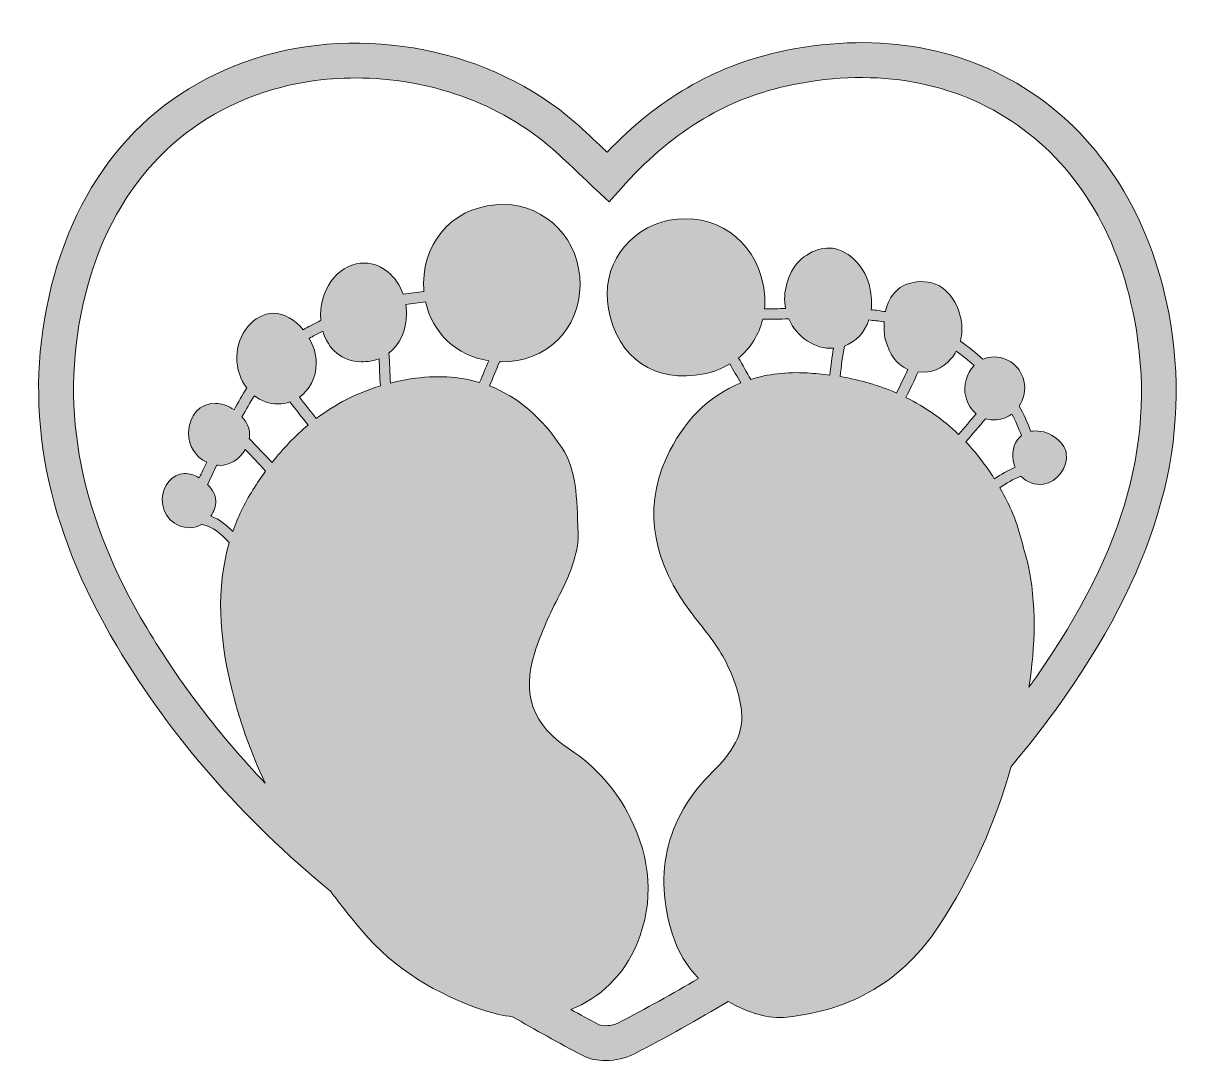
# Model space of a CAD drawing. Extents: x -409 to 1184, y -800 to 197.
# Drawn here: x 452.6 to 787.7, y -788.8 to -491.7 of the extents above; entities that cross this region are included whole.
import ezdxf

# ---------------------------------------------------------------- set-up
doc = ezdxf.new("R2010")
doc.units = 0
doc.header["$MEASUREMENT"] = 0
doc.layers.add('Layer 1', color=7, linetype='Continuous', lineweight=0)

msp = doc.modelspace()

# ---------------------------------------------------------------- hatches: boundary and pattern name
at = {"layer": 'Layer 1', "true_color": 0xed1c24, "transparency": 33554687}
h = msp.add_hatch(color=240, dxfattribs=at)
h.dxf.hatch_style = 2
edge = h.paths.add_edge_path()
edge.add_spline(control_points=[(740.77, -681.86), (742.65, -670.04), (743.06, -658.09), (740.41, -645.91), (738.79, -640.75), (737.76, -635.32), (735.46, -630.49), (734.5, -628.47), (733.48, -626.55), (732.41, -624.69), (734.33, -623.39), (736.35, -622.25), (738.49, -621.39), (740.12, -623.09), (742.45, -623.99), (744.94, -623.66), (748.95, -623.13), (752.08, -618.9), (751.49, -614.8), (750.97, -611.22), (745.95, -607.92), (741.87, -608.48), (741.69, -608.51), (741.52, -608.54), (741.35, -608.58), (740.43, -606.06), (739.32, -603.63), (738.03, -601.29), (739.37, -599.26), (739.93, -596.67), (739.35, -594.07), (738.32, -589.4), (733.78, -586.44), (729.09, -587.39), (728.56, -587.5), (728.05, -587.67), (727.57, -587.89), (725.57, -586.01), (723.42, -584.28), (721.14, -582.73), (721.68, -580.66), (721.68, -578.54), (721.37, -576.53), (719.71, -568.88), (714.87, -564.98), (708.54, -565.73), (703.81, -566.29), (700.7, -569.33), (699.67, -574.25), (698.31, -574.03), (696.95, -573.83), (695.58, -573.69), (695.81, -571.76), (695.72, -569.67), (695.25, -567.5), (693.99, -561.61), (689.5, -556.84), (684.53, -556.11), (680.37, -555.49), (674.93, -558.36), (672.74, -562.77), (671.67, -564.92), (670.93, -567.42), (670.8, -569.8), (670.73, -571.02), (670.84, -572.22), (671.07, -573.37), (669.05, -573.41), (667.04, -573.42), (665.02, -573.41), (665.23, -571.2), (665.13, -568.89), (664.67, -566.52), (662.12, -553.5), (650.56, -545.58), (637.73, -548.08), (625.73, -550.41), (618.04, -561.61), (620.29, -573.46), (623, -587.72), (633.64, -594.92), (647.76, -592.06), (650.48, -591.52), (652.92, -590.53), (655.08, -589.23), (656.14, -591.04), (657.18, -592.86), (658.2, -594.69), (648.87, -598.47), (641.63, -605.78), (636.91, -616.12), (629.82, -631.67), (633.71, -646.85), (643.92, -660.38), (647.25, -664.8), (651.01, -669.01), (653.55, -673.85), (655.95, -678.42), (657.86, -683.6), (658.43, -688.68), (659.31, -696.41), (654.36, -701.92), (649.19, -707.11), (635.51, -720.82), (633.03, -738.87), (639.84, -755.85), (641.19, -759.21), (643.41, -762.42), (646.15, -765.26), (638.73, -769.65), (631, -773.93), (622.94, -778.09), (621.33, -778.92), (618.45, -778.98), (617.63, -778.55), (614.87, -777.1), (612.17, -775.64), (609.49, -774.17), (617.83, -770.94), (624.71, -764.42), (628.49, -755.27), (633.52, -743.1), (632.39, -730.89), (626.54, -719.23), (622.51, -711.19), (616.72, -704.61), (609.11, -699.59), (598.53, -692.61), (595.37, -684.06), (599.19, -671.91), (600.98, -666.2), (603.51, -660.66), (606.31, -655.36), (609.8, -648.77), (611.91, -642.01), (611.59, -637.68), (611.19, -627.14), (611.25, -619.72), (606.92, -613.18), (601.23, -604.6), (594.35, -598.65), (586.19, -595.5), (587.18, -593.2), (588.14, -590.9), (589.1, -588.59), (589.25, -588.59), (589.4, -588.61), (589.56, -588.61), (602.45, -588.74), (612.07, -579.36), (612.17, -566.57), (612.26, -553.83), (602.61, -543.66), (590.33, -543.55), (577.16, -543.43), (567.44, -552.96), (567.33, -566.1), (567.32, -566.91), (567.36, -567.71), (567.42, -568.5), (565.43, -568.69), (563.45, -568.95), (561.48, -569.28), (559.68, -564.15), (555.46, -560.48), (550.53, -560.34), (543.6, -560.13), (537.85, -566.83), (537.82, -575.17), (537.81, -575.72), (537.84, -576.25), (537.88, -576.78), (537.68, -576.88), (537.46, -576.97), (537.26, -577.07), (535.76, -577.82), (534.28, -578.59), (532.84, -579.43), (530.49, -576.61), (527.35, -574.69), (524.28, -574.73), (518.66, -574.8), (513.8, -580.64), (513.8, -587.33), (513.79, -590.72), (514.86, -593.76), (516.63, -596.09), (515.37, -598.16), (514.18, -600.26), (513.02, -602.38), (511.4, -601.27), (509.52, -600.55), (507.71, -600.53), (503.22, -600.48), (500.07, -603.93), (499.97, -609.01), (499.9, -612.76), (502.01, -615.94), (505.17, -617.41), (504.45, -618.9), (503.75, -620.39), (503.05, -621.88), (501.67, -621.06), (500.16, -620.56), (498.78, -620.63), (495.25, -620.79), (492.46, -624.02), (492.43, -627.96), (492.39, -632.66), (495.9, -636.23), (500.46, -636.16), (501.6, -636.14), (502.71, -635.8), (503.7, -635.24), (503.73, -635.25), (503.76, -635.26), (503.79, -635.27), (507.07, -635.81), (509.42, -638.03), (511.63, -640.42), (507.83, -653.6), (508.78, -667.39), (512.08, -681.28), (514.41, -691.11), (517.76, -700.43), (521.92, -709.32), (508.71, -695.47), (497.48, -680.73), (487.99, -664.86), (468.97, -633.05), (462.98, -602.81), (469.66, -572.42), (476.39, -541.81), (494.83, -520.13), (521.6, -511.4), (530.06, -508.63), (538.98, -507.3), (547.92, -507.3), (568.6, -507.3), (589.32, -514.46), (604.26, -527.65), (606.81, -529.9), (609.28, -532.24), (612.13, -534.95), (613.57, -536.32), (615.1, -537.77), (616.75, -539.32), (616.75, -539.32), (620.5, -542.83), (620.5, -542.83), (620.5, -542.83), (623.91, -538.98), (623.91, -538.98), (637.87, -523.21), (653.31, -513.63), (671.1, -509.67), (695.32, -504.28), (717.65, -507.72), (735.69, -519.59), (754.05, -531.68), (766.27, -551.34), (771.02, -576.43), (777.43, -610.25), (768.76, -641.84), (742.92, -678.85), (742.21, -679.86), (741.49, -680.86), (740.77, -681.86)], knot_values=[0, 0, 0, 0, 1, 1, 1, 2, 2, 2, 3, 3, 3, 4, 4, 4, 5, 5, 5, 6, 6, 6, 7, 7, 7, 8, 8, 8, 9, 9, 9, 10, 10, 10, 11, 11, 11, 12, 12, 12, 13, 13, 13, 14, 14, 14, 15, 15, 15, 16, 16, 16, 17, 17, 17, 18, 18, 18, 19, 19, 19, 20, 20, 20, 21, 21, 21, 22, 22, 22, 23, 23, 23, 24, 24, 24, 25, 25, 25, 26, 26, 26, 27, 27, 27, 28, 28, 28, 29, 29, 29, 30, 30, 30, 31, 31, 31, 32, 32, 32, 33, 33, 33, 34, 34, 34, 35, 35, 35, 36, 36, 36, 37, 37, 37, 38, 38, 38, 39, 39, 39, 40, 40, 40, 41, 41, 41, 42, 42, 42, 43, 43, 43, 44, 44, 44, 45, 45, 45, 46, 46, 46, 47, 47, 47, 48, 48, 48, 49, 49, 49, 50, 50, 50, 51, 51, 51, 52, 52, 52, 53, 53, 53, 54, 54, 54, 55, 55, 55, 56, 56, 56, 57, 57, 57, 58, 58, 58, 59, 59, 59, 60, 60, 60, 61, 61, 61, 62, 62, 62, 63, 63, 63, 64, 64, 64, 65, 65, 65, 66, 66, 66, 67, 67, 67, 68, 68, 68, 69, 69, 69, 70, 70, 70, 71, 71, 71, 72, 72, 72, 73, 73, 73, 74, 74, 74, 75, 75, 75, 76, 76, 76, 77, 77, 77, 78, 78, 78, 79, 79, 79, 80, 80, 80, 81, 81, 81, 82, 82, 82, 83, 83, 83, 84, 84, 84, 85, 85, 85, 86, 86, 86, 87, 87, 87, 88, 88, 88, 89, 89, 89, 89], degree=3, periodic=0)
edge = h.paths.add_edge_path()
edge.add_spline(control_points=[(736.31, -616.91), (736.42, -617.59), (736.6, -618.24), (736.85, -618.84), (734.76, -619.74), (732.78, -620.86), (730.88, -622.14), (728.43, -618.23), (725.71, -614.71), (722.74, -611.56), (724.62, -609.35), (726.5, -607.14), (728.38, -604.93), (729.69, -605.32), (731.13, -605.39), (732.62, -605.07), (733.84, -604.8), (734.94, -604.29), (735.89, -603.58), (736.94, -605.58), (737.86, -607.64), (738.63, -609.77), (736.71, -611.23), (735.84, -613.76), (736.31, -616.91)], knot_values=[0, 0, 0, 0, 1, 1, 1, 2, 2, 2, 3, 3, 3, 4, 4, 4, 5, 5, 5, 6, 6, 6, 7, 7, 7, 8, 8, 8, 8], degree=3, periodic=0)
edge = h.paths.add_edge_path()
edge.add_spline(control_points=[(722.68, -598.6), (723.17, -600.67), (724.24, -602.36), (725.68, -603.52), (724, -605.49), (722.32, -607.46), (720.65, -609.43), (716.14, -605.09), (711.09, -601.57), (705.53, -598.82), (706.77, -596.43), (707.94, -593.99), (709.03, -591.52), (712.73, -591.98), (715.94, -590.63), (718.52, -587.7), (719.11, -587.03), (719.58, -586.32), (719.98, -585.61), (721.76, -586.85), (723.47, -588.21), (725.09, -589.67), (722.97, -591.89), (721.9, -595.32), (722.68, -598.6)], knot_values=[0, 0, 0, 0, 1, 1, 1, 2, 2, 2, 3, 3, 3, 4, 4, 4, 5, 5, 5, 6, 6, 6, 7, 7, 7, 8, 8, 8, 8], degree=3, periodic=0)
edge = h.paths.add_edge_path()
edge.add_spline(control_points=[(699.78, -582.67), (700.87, -586.26), (702.68, -589.35), (706.09, -590.78), (705.06, -593.07), (703.97, -595.34), (702.81, -597.56), (697.83, -595.4), (692.47, -593.83), (686.72, -592.86), (686.99, -589.93), (687.38, -587.01), (687.9, -584.11), (691.31, -582.89), (693.76, -580.17), (694.92, -576.63), (696.28, -576.77), (697.63, -576.93), (698.98, -577.14), (699.09, -577.16), (699.21, -577.19), (699.32, -577.21), (699.31, -577.56), (699.3, -577.92), (699.3, -578.3), (699.31, -579.76), (699.36, -581.29), (699.78, -582.67)], knot_values=[0, 0, 0, 0, 1, 1, 1, 2, 2, 2, 3, 3, 3, 4, 4, 4, 5, 5, 5, 6, 6, 6, 7, 7, 7, 8, 8, 8, 9, 9, 9, 9], degree=3, periodic=0)
edge = h.paths.add_edge_path()
edge.add_spline(control_points=[(661.06, -593.66), (659.92, -591.6), (658.75, -589.56), (657.56, -587.53), (661.04, -584.69), (663.44, -580.82), (664.51, -576.4), (667, -576.42), (669.49, -576.38), (671.99, -576.32), (674.25, -581.51), (679.39, -585.07), (684.77, -584.74), (684.34, -587.29), (684.02, -589.85), (683.77, -592.42), (681.64, -592.15), (679.47, -591.94), (677.24, -591.81), (671.37, -591.48), (665.96, -592.12), (661.06, -593.66)], knot_values=[0, 0, 0, 0, 1, 1, 1, 2, 2, 2, 3, 3, 3, 4, 4, 4, 5, 5, 5, 6, 6, 6, 7, 7, 7, 7], degree=3, periodic=0)
edge = h.paths.add_edge_path()
edge.add_spline(control_points=[(534.22, -606.73), (530.46, -609.87), (527.03, -613.48), (523.89, -617.49), (521.72, -615.19), (519.54, -612.9), (517.36, -610.61), (517.43, -610.2), (517.47, -609.79), (517.47, -609.38), (517.46, -607.67), (516.6, -605.9), (515.28, -604.38), (516.43, -602.34), (517.6, -600.32), (518.83, -598.33), (520.74, -599.82), (523.09, -600.69), (525.64, -600.67), (526.82, -600.66), (527.95, -600.46), (529, -600.11), (530.74, -602.32), (532.48, -604.53), (534.22, -606.73)], knot_values=[0, 0, 0, 0, 1, 1, 1, 2, 2, 2, 3, 3, 3, 4, 4, 4, 5, 5, 5, 6, 6, 6, 7, 7, 7, 8, 8, 8, 8], degree=3, periodic=0)
edge = h.paths.add_edge_path()
edge.add_spline(control_points=[(562.2, -572.19), (564.09, -571.88), (565.99, -571.64), (567.9, -571.46), (569.83, -580.36), (576.75, -586.87), (585.99, -588.3), (585.12, -590.38), (584.25, -592.46), (583.36, -594.54), (577.45, -592.78), (570.91, -592.41), (563.71, -593.51), (561.68, -593.82), (559.74, -594.24), (557.83, -594.72), (557.63, -591.86), (557.58, -588.97), (557.39, -586.11), (560.53, -583.72), (562.4, -579.74), (562.4, -574.8), (562.4, -573.91), (562.33, -573.04), (562.2, -572.19)], knot_values=[0, 0, 0, 0, 1, 1, 1, 2, 2, 2, 3, 3, 3, 4, 4, 4, 5, 5, 5, 6, 6, 6, 7, 7, 7, 8, 8, 8, 8], degree=3, periodic=0)
edge = h.paths.add_edge_path()
edge.add_spline(control_points=[(534.54, -581.91), (535.09, -581.6), (535.63, -581.3), (536.18, -581), (536.93, -580.6), (537.68, -580.21), (538.44, -579.83), (539.94, -585.1), (544.05, -588.56), (549.42, -588.62), (551.29, -588.64), (553.01, -588.32), (554.55, -587.72), (554.7, -590.32), (554.75, -592.93), (554.93, -595.52), (548.08, -597.59), (541.99, -600.77), (536.56, -604.88), (534.94, -602.84), (533.33, -600.79), (531.72, -598.75), (534.65, -596.7), (536.54, -593.2), (536.56, -589.1), (536.57, -586.63), (535.8, -584.13), (534.54, -581.91)], knot_values=[0, 0, 0, 0, 1, 1, 1, 2, 2, 2, 3, 3, 3, 4, 4, 4, 5, 5, 5, 6, 6, 6, 7, 7, 7, 8, 8, 8, 9, 9, 9, 9], degree=3, periodic=0)
edge = h.paths.add_edge_path()
edge.add_spline(control_points=[(505.44, -623.77), (506.29, -621.91), (507.16, -620.06), (508.05, -618.22), (508.33, -618.25), (508.62, -618.27), (508.91, -618.28), (511.81, -618.36), (514.65, -616.42), (516.22, -613.76), (518.16, -615.81), (520.11, -617.86), (522.06, -619.91), (520.8, -621.64), (519.58, -623.42), (518.42, -625.28), (515.97, -629.2), (514.07, -633.19), (512.65, -637.25), (510.81, -635.37), (508.83, -633.7), (506.35, -632.84), (507.27, -631.54), (507.82, -629.99), (507.77, -628.41), (507.73, -626.84), (506.8, -625.17), (505.44, -623.77)], knot_values=[0, 0, 0, 0, 1, 1, 1, 2, 2, 2, 3, 3, 3, 4, 4, 4, 5, 5, 5, 6, 6, 6, 7, 7, 7, 8, 8, 8, 9, 9, 9, 9], degree=3, periodic=0)
edge = h.paths.add_edge_path()
edge.add_spline(control_points=[(780.85, -574.57), (775.65, -547.15), (761.57, -524.66), (741.19, -511.24), (720.84, -497.84), (695.85, -493.92), (668.93, -499.91), (650.5, -504.01), (634.42, -513.39), (619.92, -528.55), (619.61, -528.27), (619.31, -527.98), (619.02, -527.7), (616.09, -524.92), (613.56, -522.52), (610.88, -520.15), (586.92, -499.01), (549.79, -491.67), (518.49, -501.89), (488.22, -511.77), (467.41, -536.06), (459.89, -570.27), (452.64, -603.27), (459.02, -635.89), (479.41, -669.99), (495.03, -696.13), (515.12, -719.27), (540.73, -740.38), (543.56, -744.18), (546.52, -747.91), (549.61, -751.57), (558.9, -762.59), (571.09, -769.91), (584.76, -774.45), (587.45, -775.35), (590.15, -775.93), (592.81, -776.23), (599.29, -780.01), (606, -783.73), (612.97, -787.4), (614.87, -788.4), (617.14, -788.82), (619.4, -788.82), (622.4, -788.82), (625.39, -788.08), (627.53, -786.98), (636.97, -782.1), (645.97, -777.06), (654.57, -771.87), (660.11, -775.13), (666.21, -776.93), (671.43, -776.38), (690.02, -774.41), (704.71, -765.95), (715.05, -750.15), (724.32, -735.98), (731.14, -720.73), (735.71, -704.53), (741.19, -698.07), (746.33, -691.43), (751.12, -684.58), (778.26, -645.71), (787.7, -610.75), (780.85, -574.57)], knot_values=[0, 0, 0, 0, 1, 1, 1, 2, 2, 2, 3, 3, 3, 4, 4, 4, 5, 5, 5, 6, 6, 6, 7, 7, 7, 8, 8, 8, 9, 9, 9, 10, 10, 10, 11, 11, 11, 12, 12, 12, 13, 13, 13, 14, 14, 14, 15, 15, 15, 16, 16, 16, 17, 17, 17, 18, 18, 18, 19, 19, 19, 20, 20, 20, 21, 21, 21, 21], degree=3, periodic=0)

# ---------------------------------------------------------------- linework, layer by layer
at = {"layer": 'Layer 1'}
for points, knots in [([(780.85, -574.57), (775.65, -547.15), (761.57, -524.66), (741.19, -511.24), (720.84, -497.84), (695.85, -493.92), (668.93, -499.91), (650.5, -504.01), (634.42, -513.39), (619.92, -528.55), (619.61, -528.27), (619.31, -527.98), (619.02, -527.7), (616.09, -524.92), (613.56, -522.52), (610.88, -520.15), (586.92, -499.01), (549.79, -491.67), (518.49, -501.89), (488.22, -511.77), (467.41, -536.06), (459.89, -570.27), (452.64, -603.27), (459.02, -635.89), (479.41, -669.99), (495.03, -696.13), (515.12, -719.27), (540.73, -740.38), (543.56, -744.18), (546.52, -747.91), (549.61, -751.57), (558.9, -762.59), (571.09, -769.91), (584.76, -774.45), (587.45, -775.35), (590.15, -775.93), (592.81, -776.23), (599.29, -780.01), (606, -783.73), (612.97, -787.4), (614.87, -788.4), (617.14, -788.82), (619.4, -788.82), (622.4, -788.82), (625.39, -788.08), (627.53, -786.98), (636.97, -782.1), (645.97, -777.06), (654.57, -771.87), (660.11, -775.13), (666.21, -776.93), (671.43, -776.38), (690.02, -774.41), (704.71, -765.95), (715.05, -750.15), (724.32, -735.98), (731.14, -720.73), (735.71, -704.53), (741.19, -698.07), (746.33, -691.43), (751.12, -684.58), (778.26, -645.71), (787.7, -610.75), (780.85, -574.57)], [0, 0, 0, 0, 1, 1, 1, 2, 2, 2, 3, 3, 3, 4, 4, 4, 5, 5, 5, 6, 6, 6, 7, 7, 7, 8, 8, 8, 9, 9, 9, 10, 10, 10, 11, 11, 11, 12, 12, 12, 13, 13, 13, 14, 14, 14, 15, 15, 15, 16, 16, 16, 17, 17, 17, 18, 18, 18, 19, 19, 19, 20, 20, 20, 21, 21, 21, 21]), ([(740.77, -681.86), (742.65, -670.04), (743.06, -658.09), (740.41, -645.91), (738.79, -640.75), (737.76, -635.32), (735.46, -630.49), (734.5, -628.47), (733.48, -626.55), (732.41, -624.69), (734.33, -623.39), (736.35, -622.25), (738.49, -621.39), (740.12, -623.09), (742.45, -623.99), (744.94, -623.66), (748.95, -623.13), (752.08, -618.9), (751.49, -614.8), (750.97, -611.22), (745.95, -607.92), (741.87, -608.48), (741.69, -608.51), (741.52, -608.54), (741.35, -608.58), (740.43, -606.06), (739.32, -603.63), (738.03, -601.29), (739.37, -599.26), (739.93, -596.67), (739.35, -594.07), (738.32, -589.4), (733.78, -586.44), (729.09, -587.39), (728.56, -587.5), (728.05, -587.67), (727.57, -587.89), (725.57, -586.01), (723.42, -584.28), (721.14, -582.73), (721.68, -580.66), (721.68, -578.54), (721.37, -576.53), (719.71, -568.88), (714.87, -564.98), (708.54, -565.73), (703.81, -566.29), (700.7, -569.33), (699.67, -574.25), (698.31, -574.03), (696.95, -573.83), (695.58, -573.69), (695.81, -571.76), (695.72, -569.67), (695.25, -567.5), (693.99, -561.61), (689.5, -556.84), (684.53, -556.11), (680.37, -555.49), (674.93, -558.36), (672.74, -562.77), (671.67, -564.92), (670.93, -567.42), (670.8, -569.8), (670.73, -571.02), (670.84, -572.22), (671.07, -573.37), (669.05, -573.41), (667.04, -573.42), (665.02, -573.41), (665.23, -571.2), (665.13, -568.89), (664.67, -566.52), (662.12, -553.5), (650.56, -545.58), (637.73, -548.08), (625.73, -550.41), (618.04, -561.61), (620.29, -573.46), (623, -587.72), (633.64, -594.92), (647.76, -592.06), (650.48, -591.52), (652.92, -590.53), (655.08, -589.23), (656.14, -591.04), (657.18, -592.86), (658.2, -594.69), (648.87, -598.47), (641.63, -605.78), (636.91, -616.12), (629.82, -631.67), (633.71, -646.85), (643.92, -660.38), (647.25, -664.8), (651.01, -669.01), (653.55, -673.85), (655.95, -678.42), (657.86, -683.6), (658.43, -688.68), (659.31, -696.41), (654.36, -701.92), (649.19, -707.11), (635.51, -720.82), (633.03, -738.87), (639.84, -755.85), (641.19, -759.21), (643.41, -762.42), (646.15, -765.26), (638.73, -769.65), (631, -773.93), (622.94, -778.09), (621.33, -778.92), (618.45, -778.98), (617.63, -778.55), (614.87, -777.1), (612.17, -775.64), (609.49, -774.17), (617.83, -770.94), (624.71, -764.42), (628.49, -755.27), (633.52, -743.1), (632.39, -730.89), (626.54, -719.23), (622.51, -711.19), (616.72, -704.61), (609.11, -699.59), (598.53, -692.61), (595.37, -684.06), (599.19, -671.91), (600.98, -666.2), (603.51, -660.66), (606.31, -655.36), (609.8, -648.77), (611.91, -642.01), (611.59, -637.68), (611.19, -627.14), (611.25, -619.72), (606.92, -613.18), (601.23, -604.6), (594.35, -598.65), (586.19, -595.5), (587.18, -593.2), (588.14, -590.9), (589.1, -588.59), (589.25, -588.59), (589.4, -588.61), (589.56, -588.61), (602.45, -588.74), (612.07, -579.36), (612.17, -566.57), (612.26, -553.83), (602.61, -543.66), (590.33, -543.55), (577.16, -543.43), (567.44, -552.96), (567.33, -566.1), (567.32, -566.91), (567.36, -567.71), (567.42, -568.5), (565.43, -568.69), (563.45, -568.95), (561.48, -569.28), (559.68, -564.15), (555.46, -560.48), (550.53, -560.34), (543.6, -560.13), (537.85, -566.83), (537.82, -575.17), (537.81, -575.72), (537.84, -576.25), (537.88, -576.78), (537.68, -576.88), (537.46, -576.97), (537.26, -577.07), (535.76, -577.82), (534.28, -578.59), (532.84, -579.43), (530.49, -576.61), (527.35, -574.69), (524.28, -574.73), (518.66, -574.8), (513.8, -580.64), (513.8, -587.33), (513.79, -590.72), (514.86, -593.76), (516.63, -596.09), (515.37, -598.16), (514.18, -600.26), (513.02, -602.38), (511.4, -601.27), (509.52, -600.55), (507.71, -600.53), (503.22, -600.48), (500.07, -603.93), (499.97, -609.01), (499.9, -612.76), (502.01, -615.94), (505.17, -617.41), (504.45, -618.9), (503.75, -620.39), (503.05, -621.88), (501.67, -621.06), (500.16, -620.56), (498.78, -620.63), (495.25, -620.79), (492.46, -624.02), (492.43, -627.96), (492.39, -632.66), (495.9, -636.23), (500.46, -636.16), (501.6, -636.14), (502.71, -635.8), (503.7, -635.24), (503.73, -635.25), (503.76, -635.26), (503.79, -635.27), (507.07, -635.81), (509.42, -638.03), (511.63, -640.42), (507.83, -653.6), (508.78, -667.39), (512.08, -681.28), (514.41, -691.11), (517.76, -700.43), (521.92, -709.32), (508.71, -695.47), (497.48, -680.73), (487.99, -664.86), (468.97, -633.05), (462.98, -602.81), (469.66, -572.42), (476.39, -541.81), (494.83, -520.13), (521.6, -511.4), (530.06, -508.63), (538.98, -507.3), (547.92, -507.3), (568.6, -507.3), (589.32, -514.46), (604.26, -527.65), (606.81, -529.9), (609.28, -532.24), (612.13, -534.95), (613.57, -536.32), (615.1, -537.77), (616.75, -539.32), (616.75, -539.32), (620.5, -542.83), (620.5, -542.83), (620.5, -542.83), (623.91, -538.98), (623.91, -538.98), (637.87, -523.21), (653.31, -513.63), (671.1, -509.67), (695.32, -504.28), (717.65, -507.72), (735.69, -519.59), (754.05, -531.68), (766.27, -551.34), (771.02, -576.43), (777.43, -610.25), (768.76, -641.84), (742.92, -678.85), (742.21, -679.86), (741.49, -680.86), (740.77, -681.86)], [0, 0, 0, 0, 1, 1, 1, 2, 2, 2, 3, 3, 3, 4, 4, 4, 5, 5, 5, 6, 6, 6, 7, 7, 7, 8, 8, 8, 9, 9, 9, 10, 10, 10, 11, 11, 11, 12, 12, 12, 13, 13, 13, 14, 14, 14, 15, 15, 15, 16, 16, 16, 17, 17, 17, 18, 18, 18, 19, 19, 19, 20, 20, 20, 21, 21, 21, 22, 22, 22, 23, 23, 23, 24, 24, 24, 25, 25, 25, 26, 26, 26, 27, 27, 27, 28, 28, 28, 29, 29, 29, 30, 30, 30, 31, 31, 31, 32, 32, 32, 33, 33, 33, 34, 34, 34, 35, 35, 35, 36, 36, 36, 37, 37, 37, 38, 38, 38, 39, 39, 39, 40, 40, 40, 41, 41, 41, 42, 42, 42, 43, 43, 43, 44, 44, 44, 45, 45, 45, 46, 46, 46, 47, 47, 47, 48, 48, 48, 49, 49, 49, 50, 50, 50, 51, 51, 51, 52, 52, 52, 53, 53, 53, 54, 54, 54, 55, 55, 55, 56, 56, 56, 57, 57, 57, 58, 58, 58, 59, 59, 59, 60, 60, 60, 61, 61, 61, 62, 62, 62, 63, 63, 63, 64, 64, 64, 65, 65, 65, 66, 66, 66, 67, 67, 67, 68, 68, 68, 69, 69, 69, 70, 70, 70, 71, 71, 71, 72, 72, 72, 73, 73, 73, 74, 74, 74, 75, 75, 75, 76, 76, 76, 77, 77, 77, 78, 78, 78, 79, 79, 79, 80, 80, 80, 81, 81, 81, 82, 82, 82, 83, 83, 83, 84, 84, 84, 85, 85, 85, 86, 86, 86, 87, 87, 87, 88, 88, 88, 89, 89, 89, 89]), ([(562.2, -572.19), (564.09, -571.88), (565.99, -571.64), (567.9, -571.46), (569.83, -580.36), (576.75, -586.87), (585.99, -588.3), (585.12, -590.38), (584.25, -592.46), (583.36, -594.54), (577.45, -592.78), (570.91, -592.41), (563.71, -593.51), (561.68, -593.82), (559.74, -594.24), (557.83, -594.72), (557.63, -591.86), (557.58, -588.97), (557.39, -586.11), (560.53, -583.72), (562.4, -579.74), (562.4, -574.8), (562.4, -573.91), (562.33, -573.04), (562.2, -572.19)], [0, 0, 0, 0, 1, 1, 1, 2, 2, 2, 3, 3, 3, 4, 4, 4, 5, 5, 5, 6, 6, 6, 7, 7, 7, 8, 8, 8, 8]), ([(661.06, -593.66), (659.92, -591.6), (658.75, -589.56), (657.56, -587.53), (661.04, -584.69), (663.44, -580.82), (664.51, -576.4), (667, -576.42), (669.49, -576.38), (671.99, -576.32), (674.25, -581.51), (679.39, -585.07), (684.77, -584.74), (684.34, -587.29), (684.02, -589.85), (683.77, -592.42), (681.64, -592.15), (679.47, -591.94), (677.24, -591.81), (671.37, -591.48), (665.96, -592.12), (661.06, -593.66)], [0, 0, 0, 0, 1, 1, 1, 2, 2, 2, 3, 3, 3, 4, 4, 4, 5, 5, 5, 6, 6, 6, 7, 7, 7, 7]), ([(699.78, -582.67), (700.87, -586.26), (702.68, -589.35), (706.09, -590.78), (705.06, -593.07), (703.97, -595.34), (702.81, -597.56), (697.83, -595.4), (692.47, -593.83), (686.72, -592.86), (686.99, -589.93), (687.38, -587.01), (687.9, -584.11), (691.31, -582.89), (693.76, -580.17), (694.92, -576.63), (696.28, -576.77), (697.63, -576.93), (698.98, -577.14), (699.09, -577.16), (699.21, -577.19), (699.32, -577.21), (699.31, -577.56), (699.3, -577.92), (699.3, -578.3), (699.31, -579.76), (699.36, -581.29), (699.78, -582.67)], [0, 0, 0, 0, 1, 1, 1, 2, 2, 2, 3, 3, 3, 4, 4, 4, 5, 5, 5, 6, 6, 6, 7, 7, 7, 8, 8, 8, 9, 9, 9, 9]), ([(534.54, -581.91), (535.09, -581.6), (535.63, -581.3), (536.18, -581), (536.93, -580.6), (537.68, -580.21), (538.44, -579.83), (539.94, -585.1), (544.05, -588.56), (549.42, -588.62), (551.29, -588.64), (553.01, -588.32), (554.55, -587.72), (554.7, -590.32), (554.75, -592.93), (554.93, -595.52), (548.08, -597.59), (541.99, -600.77), (536.56, -604.88), (534.94, -602.84), (533.33, -600.79), (531.72, -598.75), (534.65, -596.7), (536.54, -593.2), (536.56, -589.1), (536.57, -586.63), (535.8, -584.13), (534.54, -581.91)], [0, 0, 0, 0, 1, 1, 1, 2, 2, 2, 3, 3, 3, 4, 4, 4, 5, 5, 5, 6, 6, 6, 7, 7, 7, 8, 8, 8, 9, 9, 9, 9]), ([(722.68, -598.6), (723.17, -600.67), (724.24, -602.36), (725.68, -603.52), (724, -605.49), (722.32, -607.46), (720.65, -609.43), (716.14, -605.09), (711.09, -601.57), (705.53, -598.82), (706.77, -596.43), (707.94, -593.99), (709.03, -591.52), (712.73, -591.98), (715.94, -590.63), (718.52, -587.7), (719.11, -587.03), (719.58, -586.32), (719.98, -585.61), (721.76, -586.85), (723.47, -588.21), (725.09, -589.67), (722.97, -591.89), (721.9, -595.32), (722.68, -598.6)], [0, 0, 0, 0, 1, 1, 1, 2, 2, 2, 3, 3, 3, 4, 4, 4, 5, 5, 5, 6, 6, 6, 7, 7, 7, 8, 8, 8, 8]), ([(534.22, -606.73), (530.46, -609.87), (527.03, -613.48), (523.89, -617.49), (521.72, -615.19), (519.54, -612.9), (517.36, -610.61), (517.43, -610.2), (517.47, -609.79), (517.47, -609.38), (517.46, -607.67), (516.6, -605.9), (515.28, -604.38), (516.43, -602.34), (517.6, -600.32), (518.83, -598.33), (520.74, -599.82), (523.09, -600.69), (525.64, -600.67), (526.82, -600.66), (527.95, -600.46), (529, -600.11), (530.74, -602.32), (532.48, -604.53), (534.22, -606.73)], [0, 0, 0, 0, 1, 1, 1, 2, 2, 2, 3, 3, 3, 4, 4, 4, 5, 5, 5, 6, 6, 6, 7, 7, 7, 8, 8, 8, 8]), ([(736.31, -616.91), (736.42, -617.59), (736.6, -618.24), (736.85, -618.84), (734.76, -619.74), (732.78, -620.86), (730.88, -622.14), (728.43, -618.23), (725.71, -614.71), (722.74, -611.56), (724.62, -609.35), (726.5, -607.14), (728.38, -604.93), (729.69, -605.32), (731.13, -605.39), (732.62, -605.07), (733.84, -604.8), (734.94, -604.29), (735.89, -603.58), (736.94, -605.58), (737.86, -607.64), (738.63, -609.77), (736.71, -611.23), (735.84, -613.76), (736.31, -616.91)], [0, 0, 0, 0, 1, 1, 1, 2, 2, 2, 3, 3, 3, 4, 4, 4, 5, 5, 5, 6, 6, 6, 7, 7, 7, 8, 8, 8, 8]), ([(505.44, -623.77), (506.29, -621.91), (507.16, -620.06), (508.05, -618.22), (508.33, -618.25), (508.62, -618.27), (508.91, -618.28), (511.81, -618.36), (514.65, -616.42), (516.22, -613.76), (518.16, -615.81), (520.11, -617.86), (522.06, -619.91), (520.8, -621.64), (519.58, -623.42), (518.42, -625.28), (515.97, -629.2), (514.07, -633.19), (512.65, -637.25), (510.81, -635.37), (508.83, -633.7), (506.35, -632.84), (507.27, -631.54), (507.82, -629.99), (507.77, -628.41), (507.73, -626.84), (506.8, -625.17), (505.44, -623.77)], [0, 0, 0, 0, 1, 1, 1, 2, 2, 2, 3, 3, 3, 4, 4, 4, 5, 5, 5, 6, 6, 6, 7, 7, 7, 8, 8, 8, 9, 9, 9, 9])]:
    msp.add_open_spline(points, degree=3, knots=knots, dxfattribs=at)

doc.saveas('drawing.dxf')
